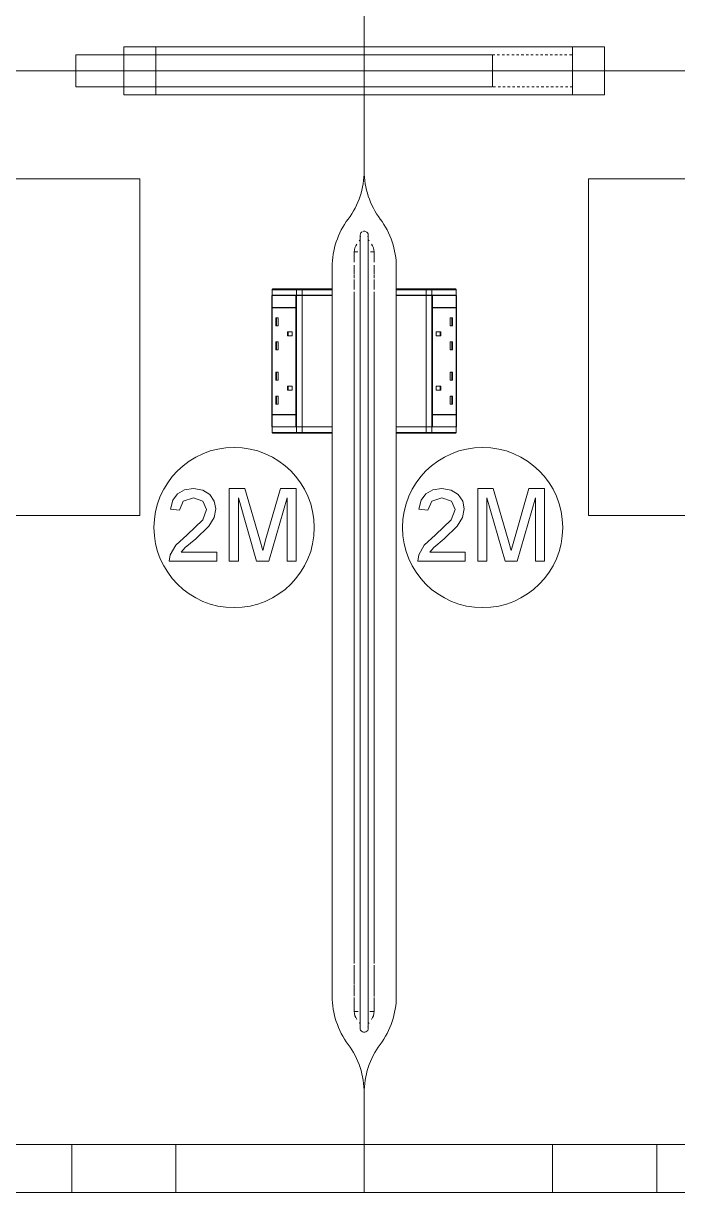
# Model space of a CAD drawing. Header units: millimetres. Extents: x 155927 to 326028, y -36033 to 97293.
# Drawn here: x 195476 to 196292, y 10690 to 12149 of the extents above; entities that cross this region are included whole.
import ezdxf

# ---------------------------------------------------------------- set-up
doc = ezdxf.new("R2010")
doc.units = ezdxf.units.MM
doc.header["$MEASUREMENT"] = 0
doc.linetypes.add('Dash', pattern=[6, 3, -3])
doc.layers.add('I-FURN', color=8, linetype='CONTINUOUS', lineweight=9)
doc.layers.add('I-FURN-HDLN', color=8, linetype='Dash', lineweight=9)

msp = doc.modelspace()

# ---------------------------------------------------------------- linework, layer by layer
at = {"layer": 'I-FURN'}
for p, q in [((195901.1, 12090.1), (195901.1, 12214)), ((195901.1, 12214), (195901.1, 12090.1)), ((195901.1, 12214), (195901.1, 12090.1)), ((195901.1, 12090.1), (195901.1, 12214)), ((195601.1, 12120.1), (196201.1, 12120.1)), ((195641.1, 12120.1), (195601.1, 12120.1)), ((195601.1, 12120.1), (195601.1, 12060.1)), ((195601.1, 12110.1), (195601.1, 12120.1)), ((196161.1, 12120.1), (195641.1, 12120.1)), ((195641.1, 12060.1), (195641.1, 12120.1)), ((195641.1, 12110.1), (195641.1, 12120.1)), ((196201.1, 12120.1), (196161.1, 12120.1)), ((196161.1, 12060.1), (196161.1, 12120.1)), ((196161.1, 12060.1), (196161.1, 12120.1)), ((196201.1, 12060.1), (196201.1, 12120.1)), ((196201.1, 12060.1), (196201.1, 12120.1)), ((195601.1, 12110.1), (195541.1, 12110.1)), ((195541.1, 12110.1), (195541.1, 12070.1)), ((196061.1, 12110.1), (195601.1, 12110.1)), ((196061.1, 12070.1), (196061.1, 12110.1)), ((195101.1, 12090.1), (195901.1, 12090.1)), ((195901.1, 12090.1), (195101.1, 12090.1)), ((195901.1, 12090.1), (195101.1, 12090.1)), ((195101.1, 12090.1), (195901.1, 12090.1)), ((195901.1, 12090.1), (196701.1, 12090.1)), ((196701.1, 12090.1), (195901.1, 12090.1)), ((195901.1, 11965.1), (195901.1, 12090.1)), ((195901.1, 12090.1), (195901.1, 11965.1)), ((196701.1, 12090.1), (195901.1, 12090.1)), ((195901.1, 12090.1), (195901.1, 11965.1)), ((195901.1, 11965.1), (195901.1, 12090.1)), ((195901.1, 12090.1), (196701.1, 12090.1)), ((195541.1, 12070.1), (195601.1, 12070.1)), ((195601.1, 12060.1), (195601.1, 12070.1)), ((195601.1, 12070.1), (196061.1, 12070.1)), ((195641.1, 12060.1), (195641.1, 12070.1)), ((195601.1, 12060.1), (195641.1, 12060.1)), ((196201.1, 12060.1), (195601.1, 12060.1)), ((195641.1, 12060.1), (196161.1, 12060.1)), ((196161.1, 12060.1), (196201.1, 12060.1)), ((195621.2, 11955.2), (195101.1, 11955.2)), ((195621.2, 11535.2), (195621.2, 11955.2)), ((196701.1, 11955.2), (196180.9, 11955.2)), ((196180.9, 11955.2), (196180.9, 11535.2)), ((195896.1, 11885.1), (195896.1, 11885)), ((195896.1, 11885), (195896.1, 11884.9)), ((195896.1, 11884.9), (195896.1, 11884.6)), ((195896.1, 11884.6), (195896.1, 11884.2)), ((195896.1, 11884.2), (195896.1, 11883.7)), ((195896.1, 11883.7), (195896.1, 11883)), ((195896.1, 11883), (195896.1, 11882.3)), ((195896.1, 11882.3), (195896.1, 11881.5)), ((195896.1, 11881.5), (195896.1, 11880.5)), ((195896.1, 11880.5), (195896.1, 11879.5)), ((195896.1, 11879.5), (195896.1, 11878.3)), ((195896.1, 11878.3), (195896.1, 11877.1)), ((195906.1, 11885), (195906.1, 11885.1)), ((195906.1, 11885.1), (195906.1, 11885.1)), ((195906.1, 11884.8), (195906.1, 11885)), ((195906.1, 11884.5), (195906.1, 11884.8)), ((195906.1, 11884), (195906.1, 11884.5)), ((195906.1, 11883.5), (195906.1, 11884)), ((195906.1, 11882.9), (195906.1, 11883.5)), ((195906.1, 11882.1), (195906.1, 11882.9)), ((195906.1, 11881.2), (195906.1, 11882.1)), ((195906.1, 11880.3), (195906.1, 11881.2)), ((195906.1, 11879.2), (195906.1, 11880.3)), ((195906.1, 11878), (195906.1, 11879.2)), ((195906.1, 11876.7), (195906.1, 11878)), ((195893.1, 11864.2), (195888.6, 11864.2)), ((195888.6, 11860.7), (195888.6, 11864.2)), ((195896.1, 11877.1), (195896.1, 11875.7)), ((195896.1, 11875.7), (195896.1, 11874.2)), ((195896.1, 11874.2), (195896.1, 11872.7)), ((195896.1, 11872.7), (195896.1, 11871)), ((195896.1, 11871), (195896.1, 11869.3)), ((195896.1, 11869.3), (195896.1, 11867.5)), ((195896.1, 11867.5), (195896.1, 11865.6)), ((195896.1, 11865.6), (195896.1, 11863.6)), ((195896.1, 11863.6), (195896.1, 11861.5)), ((195906.1, 11875.3), (195906.1, 11876.7)), ((195906.1, 11873.8), (195906.1, 11875.3)), ((195906.1, 11872.3), (195906.1, 11873.8)), ((195906.1, 11870.6), (195906.1, 11872.3)), ((195906.1, 11868.8), (195906.1, 11870.6)), ((195906.1, 11867), (195906.1, 11868.8)), ((195906.1, 11865), (195906.1, 11867)), ((195906.1, 11863), (195906.1, 11865)), ((195913.6, 11864.2), (195909, 11864.2)), ((195913.6, 11864.2), (195913.6, 11860.7)), ((195888.5, 11859.5), (195888.5, 11860.4)), ((195888.6, 11857.6), (195888.6, 11859.2)), ((195888.6, 11851.1), (195888.6, 11857.5)), ((195896.1, 11861.5), (195896.1, 11859.3)), ((195896.1, 11859.3), (195896.1, 11857.1)), ((195896.1, 11857.1), (195896.1, 11854.8)), ((195896.1, 11854.8), (195896.1, 11852.5)), ((195896.1, 11852.5), (195896.1, 11850.1)), ((195896.1, 11850.1), (195896.1, 11847.6)), ((195906.1, 11860.9), (195906.1, 11863)), ((195906.1, 11858.8), (195906.1, 11860.9)), ((195906.1, 11856.5), (195906.1, 11858.8)), ((195906.1, 11854.2), (195906.1, 11856.5)), ((195906.1, 11851.8), (195906.1, 11854.2)), ((195906.1, 11849.4), (195906.1, 11851.8)), ((195906.1, 11846.9), (195906.1, 11849.4)), ((195913.6, 11860.4), (195913.6, 11859.5)), ((195913.6, 11859.2), (195913.6, 11857.6)), ((195913.6, 11857.5), (195913.6, 11851.1)), ((195861.1, 11816.9), (195861.1, 11845.1)), ((195861.1, 11845.1), (195861.1, 11816.9)), ((195888.5, 11831.2), (195888.5, 11835.3)), ((195888.6, 11836.1), (195888.6, 11847.6)), ((195896.1, 11847.6), (195896.1, 11845.1)), ((195896.1, 11845.1), (195896.1, 11842.5)), ((195896.1, 11842.5), (195896.1, 11839.9)), ((195896.1, 11839.9), (195896.1, 11837.2)), ((195896.1, 11837.2), (195896.1, 11834.5)), ((195896.1, 11834.5), (195896.1, 11831.8)), ((195906.1, 11844.4), (195906.1, 11846.9)), ((195906.1, 11841.8), (195906.1, 11844.4)), ((195906.1, 11839.1), (195906.1, 11841.8)), ((195906.1, 11836.5), (195906.1, 11839.1)), ((195906.1, 11833.8), (195906.1, 11836.5)), ((195913.6, 11847.6), (195913.6, 11836.1)), ((195913.6, 11835.3), (195913.6, 11831.2)), ((195941.1, 11845.1), (195941.1, 11816.9)), ((195941.1, 11816.9), (195941.1, 11845.1)), ((195888.6, 11817.1), (195888.6, 11829.8)), ((195896.1, 11831.8), (195896.1, 11829)), ((195896.1, 11829), (195896.1, 11826.2)), ((195896.1, 11826.2), (195896.1, 11823.4)), ((195896.1, 11823.4), (195896.1, 11820.6)), ((195896.1, 11820.6), (195896.1, 11817.8)), ((195906.1, 11831), (195906.1, 11833.8)), ((195906.1, 11828.3), (195906.1, 11831)), ((195906.1, 11825.5), (195906.1, 11828.3)), ((195906.1, 11822.7), (195906.1, 11825.5)), ((195906.1, 11819.8), (195906.1, 11822.7)), ((195906.1, 11817), (195906.1, 11819.8)), ((195913.6, 11829.8), (195913.6, 11817.1)), ((195786, 11809.8), (195786, 11794.8)), ((195815.8, 11809.8), (195786, 11809.8)), ((195786.2, 11809.9), (195786.2, 11816.9)), ((195786.4, 11816.9), (195786.2, 11816.9)), ((195786.2, 11809.9), (195786.2, 11816.9)), ((195786.2, 11809.9), (195786.2, 11816.9)), ((195786.4, 11809.9), (195786.2, 11809.9)), ((195786.2, 11645.9), (195786.2, 11809.8)), ((195816.7, 11816.9), (195786.4, 11816.9)), ((195786.4, 11816.9), (195786.4, 11809.9)), ((195816.7, 11809.9), (195786.4, 11809.9)), ((195786.6, 11817.7), (195786.6, 11817.7)), ((195787.2, 11817.9), (195817.5, 11817.9)), ((195787.2, 11817.9), (195817.5, 11817.9)), ((195815.8, 11794.8), (195815.8, 11809.8)), ((195815.8, 11809.8), (195818.3, 11809.8)), ((195816, 11809.8), (195816, 11794.8)), ((195816.7, 11809.8), (195816, 11809.8)), ((195823.6, 11816.9), (195816.7, 11816.9)), ((195816.7, 11816.9), (195816.7, 11809.9)), ((195823.6, 11809.9), (195816.7, 11809.9)), ((195816.7, 11809.8), (195823.6, 11809.8)), ((195816.7, 11645.9), (195816.7, 11809.8)), ((195856.1, 11817.9), (195817.5, 11817.9)), ((195817.5, 11817.9), (195823, 11817.9)), ((195823, 11817.9), (195860.1, 11817.9)), ((195861.1, 11816.9), (195823.6, 11816.9)), ((195823.6, 11816.9), (195823.6, 11809.9)), ((195861.1, 11809.9), (195823.6, 11809.9)), ((195823.6, 11809.8), (195861.1, 11809.8)), ((195823.6, 11645.9), (195823.6, 11809.8)), ((195856.1, 11816.9), (195856.1, 11817.9)), ((195860.1, 11817.9), (195856.1, 11817.9)), ((195860.1, 11817.9), (195860.1, 11817.9)), ((195861.1, 11816.9), (195861.1, 11809.9)), ((195861.1, 11816.9), (195861.1, 11809.9)), ((195861.1, 11809.8), (195861.1, 11645.9)), ((195861.1, 11645.9), (195861.1, 11809.8)), ((195888.5, 10976), (195888.5, 11814.2)), ((195896.1, 11817.8), (195896.1, 11814.9)), ((195896.1, 11814.9), (195896.1, 11814.2)), ((195896.1, 11814.2), (195896.1, 10976)), ((195906.1, 11814.2), (195906.1, 11817)), ((195906.1, 10976), (195906.1, 11814.2)), ((195913.6, 11814.2), (195913.6, 10976)), ((195941.1, 11816.9), (195941.1, 11809.9)), ((195941.1, 11816.9), (195978.5, 11816.9)), ((195941.1, 11816.9), (195941.1, 11809.9)), ((195941.1, 11809.9), (195978.5, 11809.9)), ((195941.1, 11809.8), (195941.1, 11645.9)), ((195941.1, 11645.9), (195941.1, 11809.8)), ((195978.5, 11809.8), (195941.1, 11809.8)), ((195942.1, 11817.9), (195942.1, 11817.9)), ((195979.1, 11817.9), (195942.1, 11817.9)), ((195942.1, 11817.9), (195946.1, 11817.9)), ((195946.1, 11816.9), (195946.1, 11817.9)), ((195946.1, 11817.9), (195984.6, 11817.9)), ((195978.5, 11816.9), (195985.4, 11816.9)), ((195978.5, 11816.9), (195978.5, 11809.9)), ((195978.5, 11809.9), (195985.4, 11809.9)), ((195978.5, 11645.9), (195978.5, 11809.8)), ((195985.4, 11809.8), (195978.5, 11809.8)), ((195984.6, 11817.9), (195979.1, 11817.9)), ((195986.3, 11809.8), (195983.8, 11809.8)), ((196014.9, 11817.9), (195984.6, 11817.9)), ((196014.9, 11817.9), (195984.6, 11817.9)), ((195985.4, 11816.9), (196015.7, 11816.9)), ((195985.4, 11816.9), (195985.4, 11809.9)), ((195985.4, 11809.9), (196015.7, 11809.9)), ((195985.4, 11645.9), (195985.4, 11809.8)), ((195985.4, 11809.8), (195986.1, 11809.8)), ((195986.1, 11809.8), (195986.1, 11794.8)), ((195986.3, 11794.8), (195986.3, 11809.8)), ((195986.3, 11809.8), (196016.1, 11809.8)), ((196015.5, 11817.7), (196015.6, 11817.7)), ((196015.7, 11816.9), (196015.9, 11816.9)), ((196015.7, 11816.9), (196015.7, 11809.9)), ((196015.7, 11809.9), (196015.9, 11809.9)), ((196015.9, 11809.9), (196015.9, 11816.9)), ((196015.9, 11809.9), (196015.9, 11816.9)), ((196015.9, 11809.9), (196015.9, 11816.9)), ((196015.9, 11645.9), (196015.9, 11809.8)), ((196016.1, 11809.8), (196016.1, 11794.8)), ((195786, 11794.8), (195815.8, 11794.8)), ((195786, 11794.3), (195786, 11661.3)), ((195786, 11794.3), (195815.8, 11794.3)), ((195786.4, 11794.8), (195786.4, 11794.3)), ((195815.8, 11661.3), (195815.8, 11794.3)), ((195816, 11794.3), (195816, 11661.3)), ((195986.1, 11794.3), (195986.1, 11661.3)), ((196016.1, 11794.8), (195986.3, 11794.8)), ((195986.3, 11661.3), (195986.3, 11794.3)), ((196016.1, 11794.3), (195986.3, 11794.3)), ((196015.7, 11794.8), (196015.7, 11794.3)), ((196016.1, 11794.3), (196016.1, 11661.3)), ((195791, 11781.7), (195793.9, 11781.7)), ((195791, 11771.7), (195791, 11781.7)), ((195791.8, 11771.7), (195791.8, 11781.7)), ((195793.9, 11771.7), (195793.9, 11781.7)), ((196011.1, 11781.7), (196008.2, 11781.7)), ((196008.2, 11771.7), (196008.2, 11781.7)), ((196010.3, 11771.7), (196010.3, 11781.7)), ((196011.1, 11771.7), (196011.1, 11781.7)), ((195791, 11771.7), (195793.9, 11771.7)), ((195805.4, 11764.2), (195811.1, 11764.2)), ((195805.4, 11759.2), (195805.4, 11764.2)), ((195806.1, 11759.2), (195806.1, 11764.2)), ((195811.1, 11759.2), (195811.1, 11764.2)), ((195996.7, 11764.2), (195991, 11764.2)), ((195991, 11759.2), (195991, 11764.2)), ((195996, 11759.2), (195996, 11764.2)), ((195996.7, 11759.2), (195996.7, 11764.2)), ((196011.1, 11771.7), (196008.2, 11771.7)), ((195791, 11751.7), (195793.9, 11751.7)), ((195791, 11741.7), (195791, 11751.7)), ((195791.8, 11741.7), (195791.8, 11751.7)), ((195793.9, 11741.7), (195793.9, 11751.7)), ((195805.4, 11759.2), (195811.1, 11759.2)), ((195996.7, 11759.2), (195991, 11759.2)), ((196011.1, 11751.7), (196008.2, 11751.7)), ((196008.2, 11741.7), (196008.2, 11751.7)), ((196010.3, 11741.7), (196010.3, 11751.7)), ((196011.1, 11741.7), (196011.1, 11751.7)), ((195791, 11741.7), (195793.9, 11741.7)), ((196011.1, 11741.7), (196008.2, 11741.7)), ((195791, 11713.9), (195793.9, 11713.9)), ((195791, 11703.9), (195791, 11713.9)), ((195791, 11703.9), (195793.9, 11703.9)), ((195791.8, 11703.9), (195791.8, 11713.9)), ((195793.9, 11703.9), (195793.9, 11713.9)), ((196011.1, 11713.9), (196008.2, 11713.9)), ((196008.2, 11703.9), (196008.2, 11713.9)), ((196011.1, 11703.9), (196008.2, 11703.9)), ((196010.3, 11703.9), (196010.3, 11713.9)), ((196011.1, 11703.9), (196011.1, 11713.9)), ((195805.4, 11696.4), (195811.1, 11696.4)), ((195805.4, 11691.4), (195805.4, 11696.4)), ((195811.1, 11691.4), (195805.4, 11691.4)), ((195806.1, 11691.4), (195806.1, 11696.4)), ((195811.1, 11696.4), (195811.1, 11691.4)), ((195991, 11696.4), (195991, 11691.4)), ((195996.7, 11696.4), (195991, 11696.4)), ((195991, 11691.4), (195996.7, 11691.4)), ((195996, 11691.4), (195996, 11696.4)), ((195996.7, 11691.4), (195996.7, 11696.4)), ((195791, 11683.9), (195793.9, 11683.9)), ((195791, 11673.9), (195791, 11683.9)), ((195791, 11673.9), (195793.9, 11673.9)), ((195791.8, 11673.9), (195791.8, 11683.9)), ((195793.9, 11673.9), (195793.9, 11683.9)), ((196011.1, 11683.9), (196008.2, 11683.9)), ((196008.2, 11673.9), (196008.2, 11683.9)), ((196011.1, 11673.9), (196008.2, 11673.9)), ((196010.3, 11673.9), (196010.3, 11683.9)), ((196011.1, 11673.9), (196011.1, 11683.9)), ((195786, 11661.3), (195815.8, 11661.3)), ((195815.8, 11660.8), (195786, 11660.8)), ((195786, 11660.8), (195786, 11645.8)), ((195786.4, 11661.3), (195786.4, 11660.8)), ((195815.8, 11645.8), (195815.8, 11660.8)), ((195816, 11660.8), (195816, 11645.9)), ((195986.1, 11660.8), (195986.1, 11645.9)), ((196016.1, 11661.3), (195986.3, 11661.3)), ((195986.3, 11645.8), (195986.3, 11660.8)), ((195986.3, 11660.8), (196016.1, 11660.8)), ((196015.7, 11661.3), (196015.7, 11660.8)), ((196016.1, 11660.8), (196016.1, 11645.8)), ((195786, 11645.8), (195815.8, 11645.8)), ((195786.2, 11638.8), (195786.2, 11645.8)), ((195786.2, 11638.8), (195786.2, 11645.8)), ((195786.2, 11645.8), (195786.2, 11638.8)), ((195786.2, 11645.8), (195786.4, 11645.8)), ((195786.4, 11638.8), (195786.4, 11645.8)), ((195786.4, 11645.8), (195816.7, 11645.8)), ((195816, 11645.9), (195816.7, 11645.9)), ((195823.6, 11645.9), (195816.7, 11645.9)), ((195816.7, 11638.8), (195816.7, 11645.8)), ((195816.7, 11645.8), (195823.6, 11645.8)), ((195861.1, 11645.9), (195823.6, 11645.9)), ((195823.6, 11638.8), (195823.6, 11645.8)), ((195823.6, 11645.8), (195861.1, 11645.8)), ((195861.1, 11645.8), (195861.1, 11638.8)), ((195861.1, 11638.8), (195861.1, 11645.8)), ((195941.1, 11645.9), (195978.5, 11645.9)), ((195941.1, 11645.8), (195941.1, 11638.8)), ((195941.1, 11638.8), (195941.1, 11645.8)), ((195978.5, 11645.8), (195941.1, 11645.8)), ((195978.5, 11645.9), (195985.4, 11645.9)), ((195978.5, 11638.8), (195978.5, 11645.8)), ((195985.4, 11645.8), (195978.5, 11645.8)), ((195986.1, 11645.9), (195985.4, 11645.9)), ((195985.4, 11638.8), (195985.4, 11645.8)), ((196015.7, 11645.8), (195985.4, 11645.8)), ((196016.1, 11645.8), (195986.3, 11645.8)), ((196015.7, 11638.8), (196015.7, 11645.8)), ((196015.9, 11645.8), (196015.7, 11645.8)), ((196015.9, 11638.8), (196015.9, 11645.8)), ((196015.9, 11638.8), (196015.9, 11645.8)), ((196015.9, 11645.8), (196015.9, 11638.8)), ((195786.2, 11638.8), (195786.4, 11638.8)), ((195786.4, 11638.8), (195816.7, 11638.8)), ((195786.6, 11638), (195786.6, 11638)), ((195817.5, 11637.8), (195787.2, 11637.8)), ((195817.5, 11637.8), (195787.2, 11637.8)), ((195816.7, 11638.8), (195823.6, 11638.8)), ((195817.5, 11637.8), (195856.1, 11637.8)), ((195823, 11637.8), (195817.5, 11637.8)), ((195860.1, 11637.8), (195823, 11637.8)), ((195823.6, 11638.8), (195861.1, 11638.8)), ((195856.1, 11637.8), (195856.1, 11638.8)), ((195856.1, 11637.8), (195860.1, 11637.8)), ((195861.1, 10935.1), (195861.1, 11638.8)), ((195861.1, 11638.8), (195861.1, 10935.1)), ((195941.1, 11638.8), (195941.1, 10935.1)), ((195941.1, 10935.1), (195941.1, 11638.8)), ((195978.5, 11638.8), (195941.1, 11638.8)), ((195946.1, 11637.8), (195942.1, 11637.8)), ((195942.1, 11637.8), (195979.1, 11637.8)), ((195946.1, 11637.8), (195946.1, 11638.8)), ((195984.6, 11637.8), (195946.1, 11637.8)), ((195985.4, 11638.8), (195978.5, 11638.8)), ((195979.1, 11637.8), (195984.6, 11637.8)), ((195984.6, 11637.8), (196014.9, 11637.8)), ((195984.6, 11637.8), (196014.9, 11637.8)), ((196015.7, 11638.8), (195985.4, 11638.8)), ((196015.6, 11638), (196015.5, 11638)), ((196015.9, 11638.8), (196015.7, 11638.8)), ((195668, 11562.1), (195662.1, 11554.1)), ((195676.8, 11567), (195668, 11562.1)), ((195675.4, 11553.2), (195687.9, 11557.3)), ((195688.1, 11568.6), (195676.8, 11567)), ((195687.9, 11557.3), (195699.9, 11553.1)), ((195699.6, 11566.8), (195688.1, 11568.6)), ((195708.4, 11561.4), (195699.6, 11566.8)), ((195714, 11553.2), (195708.4, 11561.4)), ((195752.2, 11568.6), (195732.8, 11568.6)), ((195732.8, 11568.6), (195732.8, 11478.2)), ((195744.1, 11478.2), (195744.1, 11557.3)), ((195744.1, 11557.3), (195766.8, 11478.2)), ((195770.7, 11504.9), (195752.2, 11568.6)), ((195796.7, 11568.6), (195778.5, 11506)), ((195782.1, 11478.2), (195804.8, 11557.3)), ((195816.1, 11568.6), (195796.7, 11568.6)), ((195804.8, 11557.3), (195804.8, 11478.2)), ((195816.1, 11478.2), (195816.1, 11568.6)), ((195978, 11562.1), (195972.1, 11554.1)), ((195986.8, 11567), (195978, 11562.1)), ((195985.4, 11553.2), (195997.9, 11557.3)), ((195998.1, 11568.6), (195986.8, 11567)), ((195997.9, 11557.3), (196009.9, 11553.1)), ((196009.6, 11566.8), (195998.1, 11568.6)), ((196018.4, 11561.4), (196009.6, 11566.8)), ((196024, 11553.2), (196018.4, 11561.4)), ((196062.2, 11568.6), (196042.8, 11568.6)), ((196042.8, 11568.6), (196042.8, 11478.2)), ((196054.1, 11478.2), (196054.1, 11557.3)), ((196054.1, 11557.3), (196076.8, 11478.2)), ((196080.7, 11504.9), (196062.2, 11568.6)), ((196106.7, 11568.6), (196088.5, 11506)), ((196092.1, 11478.2), (196114.8, 11557.3)), ((196126.1, 11568.6), (196106.7, 11568.6)), ((196114.8, 11557.3), (196114.8, 11478.2)), ((196126.1, 11478.2), (196126.1, 11568.6)), ((195662.1, 11554.1), (195659.3, 11543.2)), ((195659.3, 11543.2), (195670.6, 11541.8)), ((195670.6, 11541.8), (195675.4, 11553.2)), ((195704.5, 11542.7), (195699.6, 11529.9)), ((195699.9, 11553.1), (195704.5, 11542.7)), ((195713.8, 11532.7), (195715.8, 11543.4)), ((195715.8, 11543.4), (195714, 11553.2)), ((195972.1, 11554.1), (195969.3, 11543.2)), ((195969.3, 11543.2), (195980.6, 11541.8)), ((195980.6, 11541.8), (195985.4, 11553.2)), ((196014.5, 11542.7), (196009.6, 11529.9)), ((196009.9, 11553.1), (196014.5, 11542.7)), ((196023.8, 11532.7), (196025.8, 11543.4)), ((196025.8, 11543.4), (196024, 11553.2)), ((195101.1, 11535.2), (195621.2, 11535.2)), ((195699.6, 11529.9), (195680.1, 11511.1)), ((195707.1, 11521.6), (195713.8, 11532.7)), ((196009.6, 11529.9), (195990.1, 11511.1)), ((196017.1, 11521.6), (196023.8, 11532.7)), ((196180.9, 11535.2), (196701.1, 11535.2)), ((195690.9, 11506.1), (195707.1, 11521.6)), ((196000.9, 11506.1), (196017.1, 11521.6)), ((195680.1, 11511.1), (195666, 11498)), ((195677.9, 11495.2), (195690.9, 11506.1)), ((195774.4, 11491.6), (195770.7, 11504.9)), ((195778.5, 11506), (195774.4, 11491.6)), ((195990.1, 11511.1), (195976, 11498)), ((195987.9, 11495.2), (196000.9, 11506.1)), ((196084.4, 11491.6), (196080.7, 11504.9)), ((196088.5, 11506), (196084.4, 11491.6)), ((195659.1, 11486), (195657.9, 11478.2)), ((195666, 11498), (195659.1, 11486)), ((195672.8, 11489.5), (195677.9, 11495.2)), ((195717.2, 11489.5), (195672.8, 11489.5)), ((195717.2, 11478.2), (195717.2, 11489.5)), ((195969.1, 11486), (195967.9, 11478.2)), ((195976, 11498), (195969.1, 11486)), ((195982.8, 11489.5), (195987.9, 11495.2)), ((196027.2, 11489.5), (195982.8, 11489.5)), ((196027.2, 11478.2), (196027.2, 11489.5)), ((195657.9, 11478.2), (195717.2, 11478.2)), ((195732.8, 11478.2), (195744.1, 11478.2)), ((195766.8, 11478.2), (195782.1, 11478.2)), ((195804.8, 11478.2), (195816.1, 11478.2)), ((195967.9, 11478.2), (196027.2, 11478.2)), ((196042.8, 11478.2), (196054.1, 11478.2)), ((196076.8, 11478.2), (196092.1, 11478.2)), ((196114.8, 11478.2), (196126.1, 11478.2)), ((195888.6, 10956.2), (195888.6, 10974)), ((195896.1, 10976), (195896.1, 10972.8)), ((195906.1, 10975.1), (195906.1, 10976)), ((195906.1, 10971.9), (195906.1, 10975.1)), ((195913.6, 10974), (195913.6, 10956.2)), ((195896.1, 10972.8), (195896.1, 10969.5)), ((195896.1, 10969.5), (195896.1, 10966.3)), ((195896.1, 10966.3), (195896.1, 10963.1)), ((195896.1, 10963.1), (195896.1, 10959.9)), ((195896.1, 10959.9), (195896.1, 10956.8)), ((195906.1, 10968.7), (195906.1, 10971.9)), ((195906.1, 10965.4), (195906.1, 10968.7)), ((195906.1, 10962.2), (195906.1, 10965.4)), ((195906.1, 10959.1), (195906.1, 10962.2)), ((195906.1, 10955.9), (195906.1, 10959.1)), ((195888.5, 10950.6), (195888.5, 10955.5)), ((195888.6, 10935.4), (195888.6, 10949.7)), ((195896.1, 10956.8), (195896.1, 10953.6)), ((195896.1, 10953.6), (195896.1, 10950.5)), ((195896.1, 10950.5), (195896.1, 10947.5)), ((195896.1, 10947.5), (195896.1, 10944.5)), ((195896.1, 10944.5), (195896.1, 10941.5)), ((195906.1, 10952.8), (195906.1, 10955.9)), ((195906.1, 10949.7), (195906.1, 10952.8)), ((195906.1, 10946.7), (195906.1, 10949.7)), ((195906.1, 10943.7), (195906.1, 10946.7)), ((195913.6, 10955.5), (195913.6, 10950.6)), ((195913.6, 10950.7), (195913.6, 10934.9)), ((195888.6, 10916), (195888.6, 10933.6)), ((195896.1, 10941.5), (195896.1, 10938.6)), ((195896.1, 10938.6), (195896.1, 10935.8)), ((195896.1, 10935.8), (195896.1, 10933)), ((195896.1, 10933), (195896.1, 10930.3)), ((195896.1, 10930.3), (195896.1, 10927.7)), ((195906.1, 10940.7), (195906.1, 10943.7)), ((195906.1, 10937.9), (195906.1, 10940.7)), ((195906.1, 10935), (195906.1, 10937.9)), ((195906.1, 10932.3), (195906.1, 10935)), ((195906.1, 10929.6), (195906.1, 10932.3)), ((195906.1, 10927), (195906.1, 10929.6)), ((195913.6, 10933.6), (195913.6, 10916)), ((195888.5, 10920.6), (195888.5, 10921.6)), ((195888.6, 10916), (195893.7, 10916)), ((195896.1, 10927.7), (195896.1, 10925.1)), ((195896.1, 10925.1), (195896.1, 10922.6)), ((195896.1, 10922.6), (195896.1, 10920.2)), ((195896.1, 10920.2), (195896.1, 10917.9)), ((195896.1, 10917.9), (195896.1, 10915.7)), ((195896.1, 10915.7), (195896.1, 10913.6)), ((195906.1, 10924.4), (195906.1, 10927)), ((195906.1, 10922), (195906.1, 10924.4)), ((195906.1, 10919.6), (195906.1, 10922)), ((195906.1, 10917.3), (195906.1, 10919.6)), ((195906.1, 10915.2), (195906.1, 10917.3)), ((195906.1, 10913.1), (195906.1, 10915.2)), ((195908.3, 10916), (195913.6, 10916)), ((195913.6, 10921.6), (195913.6, 10920.6)), ((195896.1, 10913.6), (195896.1, 10911.6)), ((195896.1, 10911.6), (195896.1, 10909.7)), ((195896.1, 10909.7), (195896.1, 10907.9)), ((195896.1, 10907.9), (195896.1, 10906.2)), ((195896.1, 10906.2), (195896.1, 10904.6)), ((195896.1, 10904.6), (195896.1, 10903.2)), ((195896.1, 10903.2), (195896.1, 10901.8)), ((195896.1, 10901.8), (195896.1, 10900.6)), ((195896.1, 10900.6), (195896.1, 10899.5)), ((195906.1, 10911.1), (195906.1, 10913.1)), ((195906.1, 10909.2), (195906.1, 10911.1)), ((195906.1, 10907.4), (195906.1, 10909.2)), ((195906.1, 10905.8), (195906.1, 10907.4)), ((195906.1, 10904.2), (195906.1, 10905.8)), ((195906.1, 10902.8), (195906.1, 10904.2)), ((195906.1, 10901.5), (195906.1, 10902.8)), ((195906.1, 10900.3), (195906.1, 10901.5)), ((195906.1, 10899.2), (195906.1, 10900.3)), ((195896.1, 10899.5), (195896.1, 10898.5)), ((195896.1, 10898.5), (195896.1, 10897.6)), ((195896.1, 10897.6), (195896.1, 10896.9)), ((195896.1, 10896.9), (195896.1, 10896.3)), ((195896.1, 10896.3), (195896.1, 10895.8)), ((195896.1, 10895.8), (195896.1, 10895.4)), ((195896.1, 10895.4), (195896.1, 10895.2)), ((195896.1, 10895.2), (195896.1, 10895.1)), ((195896.1, 10895.1), (195896.1, 10895.1)), ((195906.1, 10898.2), (195906.1, 10899.2)), ((195906.1, 10897.4), (195906.1, 10898.2)), ((195906.1, 10896.7), (195906.1, 10897.4)), ((195906.1, 10896.1), (195906.1, 10896.7)), ((195906.1, 10895.7), (195906.1, 10896.1)), ((195906.1, 10895.3), (195906.1, 10895.7)), ((195906.1, 10895.1), (195906.1, 10895.3)), ((195906.1, 10895.1), (195906.1, 10895.1)), ((195901.1, 10690.1), (195901.1, 10814)), ((195901.1, 10814), (195901.1, 10690.1)), ((195901.1, 10814), (195901.1, 10690.1)), ((195901.1, 10690.1), (195901.1, 10814)), ((195101.1, 10750.1), (195536.1, 10750.1)), ((196661.1, 10750.1), (195141.1, 10750.1)), ((195536.1, 10750.1), (195666.1, 10750.1)), ((195536.1, 10690.1), (195536.1, 10750.1)), ((195536.1, 10690.1), (195536.1, 10750.1)), ((195666.1, 10750.1), (196136.1, 10750.1)), ((195666.1, 10690.1), (195666.1, 10750.1)), ((195666.1, 10690.1), (195666.1, 10750.1)), ((196136.1, 10750.1), (196266.4, 10750.1)), ((196136.1, 10690.1), (196136.1, 10750.1)), ((196136.1, 10690.1), (196136.1, 10750.1)), ((196266.4, 10750.1), (196701.1, 10750.1)), ((196266.4, 10690.1), (196266.4, 10750.1)), ((196266.4, 10690.1), (196266.4, 10750.1)), ((195101.1, 10690.1), (195901.1, 10690.1)), ((195901.1, 10690.1), (195101.1, 10690.1)), ((195536.1, 10690.1), (195101.1, 10690.1)), ((195141.1, 10690.1), (196661.1, 10690.1)), ((195666.1, 10690.1), (195536.1, 10690.1)), ((196136.1, 10690.1), (195666.1, 10690.1)), ((195901.1, 10690.1), (196701.1, 10690.1)), ((196701.1, 10690.1), (195901.1, 10690.1)), ((196266.4, 10690.1), (196136.1, 10690.1)), ((196701.1, 10690.1), (196266.4, 10690.1))]:
    msp.add_line(p, q, dxfattribs=at)
at = {"layer": 'I-FURN', "flags": 128}
for points in [[(195786.4, 11817.4), (195786.3, 11817.4), (195786.3, 11817.3), (195786.3, 11817.3), (195786.3, 11817.3), (195786.3, 11817.2), (195786.3, 11817.2), (195786.3, 11817.2), (195786.2, 11817.1), (195786.2, 11817.1), (195786.2, 11817), (195786.2, 11817), (195786.2, 11817), (195786.2, 11816.9), (195786.2, 11816.9)], [(195817.5, 11817.9), (195817.6, 11817.9), (195817.7, 11817.9), (195817.8, 11817.9), (195817.9, 11817.9), (195818, 11817.9), (195818.1, 11817.9), (195818.3, 11817.9), (195818.4, 11817.9), (195818.5, 11817.9), (195818.7, 11817.9), (195818.8, 11817.9), (195818.9, 11817.9), (195819.1, 11817.9), (195819.2, 11817.9), (195819.4, 11817.9), (195819.5, 11817.9), (195819.7, 11817.9), (195819.8, 11817.9), (195820, 11817.9), (195820.1, 11817.9), (195820.3, 11817.9), (195820.5, 11817.9), (195820.6, 11817.9), (195820.8, 11817.9), (195820.9, 11817.9), (195821.1, 11817.9), (195821.3, 11817.9), (195821.4, 11817.9), (195821.6, 11817.9), (195821.7, 11817.9), (195821.9, 11817.9), (195822, 11817.9), (195822.2, 11817.9), (195822.3, 11817.9), (195822.5, 11817.9), (195822.6, 11817.9), (195822.8, 11817.9), (195822.9, 11817.9), (195823, 11817.9)], [(195823, 11817.9), (195825.8, 11817.9), (195828.5, 11817.9), (195831.1, 11817.9), (195833.7, 11817.9), (195836.1, 11817.9), (195838.4, 11817.9), (195840.6, 11817.9), (195842.8, 11817.9), (195844.8, 11817.9), (195846.7, 11817.9), (195848.5, 11817.9), (195850.1, 11817.9), (195851.7, 11817.9), (195853.1, 11817.9), (195854.4, 11817.9), (195855.6, 11817.9), (195856.6, 11817.9), (195857.6, 11817.9), (195858.3, 11817.9), (195859, 11817.9), (195859.5, 11817.9), (195859.9, 11817.9), (195860.1, 11817.9)], [(195860.1, 11817.9), (195860.1, 11817.9), (195860.1, 11817.9), (195860, 11817.9), (195860, 11817.9), (195860, 11817.9), (195860, 11817.9), (195859.9, 11817.9), (195859.9, 11817.9), (195859.8, 11817.9), (195859.8, 11817.9), (195859.7, 11817.9), (195859.6, 11817.9), (195859.5, 11817.9), (195859.5, 11817.9), (195859.4, 11817.9), (195859.3, 11817.9), (195859.2, 11817.9), (195859.1, 11817.9), (195859, 11817.9), (195858.9, 11817.9), (195858.7, 11817.9), (195858.6, 11817.9), (195858.5, 11817.9), (195858.4, 11817.9), (195858.2, 11817.9), (195858.1, 11817.9), (195858, 11817.9), (195857.8, 11817.9), (195857.7, 11817.9), (195857.5, 11817.9), (195857.4, 11817.9), (195857.2, 11817.9), (195857.1, 11817.9), (195856.9, 11817.9), (195856.7, 11817.9), (195856.6, 11817.9), (195856.4, 11817.9), (195856.3, 11817.9), (195856.1, 11817.9), (195856.1, 11817.9)], [(195861.1, 11816.9), (195861.1, 11816.9), (195861.1, 11817), (195861.1, 11817), (195861.1, 11817.1), (195861, 11817.1), (195861, 11817.1), (195861, 11817.2), (195861, 11817.2), (195861, 11817.3), (195861, 11817.3), (195861, 11817.3), (195861, 11817.4), (195860.9, 11817.4), (195860.9, 11817.4), (195860.9, 11817.5), (195860.9, 11817.5), (195860.8, 11817.5), (195860.8, 11817.6), (195860.8, 11817.6), (195860.8, 11817.6), (195860.7, 11817.6), (195860.7, 11817.7), (195860.7, 11817.7), (195860.6, 11817.7), (195860.6, 11817.7), (195860.6, 11817.8), (195860.5, 11817.8), (195860.5, 11817.8), (195860.5, 11817.8), (195860.4, 11817.8), (195860.4, 11817.8), (195860.4, 11817.9), (195860.3, 11817.9), (195860.3, 11817.9), (195860.2, 11817.9), (195860.2, 11817.9), (195860.2, 11817.9), (195860.1, 11817.9), (195860.1, 11817.9), (195860.1, 11817.9)], [(195941.1, 11816.9), (195941.1, 11816.9), (195941.1, 11817), (195941.1, 11817), (195941.1, 11817.1), (195941.1, 11817.1), (195941.1, 11817.1), (195941.1, 11817.2), (195941.1, 11817.2), (195941.1, 11817.3), (195941.1, 11817.3), (195941.1, 11817.3), (195941.2, 11817.4), (195941.2, 11817.4), (195941.2, 11817.4), (195941.2, 11817.5), (195941.2, 11817.5), (195941.3, 11817.5), (195941.3, 11817.6), (195941.3, 11817.6), (195941.4, 11817.6), (195941.4, 11817.6), (195941.4, 11817.7), (195941.4, 11817.7), (195941.5, 11817.7), (195941.5, 11817.7), (195941.5, 11817.8), (195941.6, 11817.8), (195941.6, 11817.8), (195941.7, 11817.8), (195941.7, 11817.8), (195941.7, 11817.8), (195941.8, 11817.9), (195941.8, 11817.9), (195941.8, 11817.9), (195941.9, 11817.9), (195941.9, 11817.9), (195942, 11817.9), (195942, 11817.9), (195942, 11817.9), (195942.1, 11817.9)], [(195979.1, 11817.9), (195976.3, 11817.9), (195973.6, 11817.9), (195971, 11817.9), (195968.5, 11817.9), (195966, 11817.9), (195963.7, 11817.9), (195961.5, 11817.9), (195959.4, 11817.9), (195957.3, 11817.9), (195955.4, 11817.9), (195953.6, 11817.9), (195952, 11817.9), (195950.4, 11817.9), (195949, 11817.9), (195947.7, 11817.9), (195946.5, 11817.9), (195945.5, 11817.9), (195944.6, 11817.9), (195943.8, 11817.9), (195943.1, 11817.9), (195942.6, 11817.9), (195942.2, 11817.9), (195942.1, 11817.9)], [(195942.1, 11817.9), (195942.1, 11817.9), (195942.1, 11817.9), (195942.1, 11817.9), (195942.1, 11817.9), (195942.1, 11817.9), (195942.2, 11817.9), (195942.2, 11817.9), (195942.3, 11817.9), (195942.3, 11817.9), (195942.4, 11817.9), (195942.4, 11817.9), (195942.5, 11817.9), (195942.6, 11817.9), (195942.7, 11817.9), (195942.7, 11817.9), (195942.8, 11817.9), (195942.9, 11817.9), (195943, 11817.9), (195943.2, 11817.9), (195943.3, 11817.9), (195943.4, 11817.9), (195943.5, 11817.9), (195943.6, 11817.9), (195943.8, 11817.9), (195943.9, 11817.9), (195944, 11817.9), (195944.2, 11817.9), (195944.3, 11817.9), (195944.5, 11817.9), (195944.6, 11817.9), (195944.8, 11817.9), (195944.9, 11817.9), (195945.1, 11817.9), (195945.2, 11817.9), (195945.4, 11817.9), (195945.5, 11817.9), (195945.7, 11817.9), (195945.8, 11817.9), (195946, 11817.9), (195946.1, 11817.9)], [(195984.6, 11817.9), (195984.5, 11817.9), (195984.4, 11817.9), (195984.3, 11817.9), (195984.2, 11817.9), (195984.1, 11817.9), (195984, 11817.9), (195983.9, 11817.9), (195983.7, 11817.9), (195983.6, 11817.9), (195983.5, 11817.9), (195983.3, 11817.9), (195983.2, 11817.9), (195983, 11817.9), (195982.9, 11817.9), (195982.8, 11817.9), (195982.6, 11817.9), (195982.4, 11817.9), (195982.3, 11817.9), (195982.1, 11817.9), (195982, 11817.9), (195981.8, 11817.9), (195981.7, 11817.9), (195981.5, 11817.9), (195981.3, 11817.9), (195981.2, 11817.9), (195981, 11817.9), (195980.9, 11817.9), (195980.7, 11817.9), (195980.5, 11817.9), (195980.4, 11817.9), (195980.2, 11817.9), (195980.1, 11817.9), (195979.9, 11817.9), (195979.8, 11817.9), (195979.6, 11817.9), (195979.5, 11817.9), (195979.4, 11817.9), (195979.2, 11817.9), (195979.1, 11817.9)], [(196015.8, 11817.4), (196015.8, 11817.4), (196015.8, 11817.3), (196015.8, 11817.3), (196015.8, 11817.3), (196015.8, 11817.2), (196015.9, 11817.2), (196015.9, 11817.2), (196015.9, 11817.1), (196015.9, 11817.1), (196015.9, 11817), (196015.9, 11817), (196015.9, 11817), (196015.9, 11816.9), (196015.9, 11816.9)], [(195786.2, 11638.8), (195786.2, 11638.7), (195786.2, 11638.7), (195786.2, 11638.7), (195786.2, 11638.6), (195786.2, 11638.6), (195786.3, 11638.5), (195786.3, 11638.5), (195786.3, 11638.5), (195786.3, 11638.4), (195786.3, 11638.4), (195786.3, 11638.4), (195786.3, 11638.3), (195786.4, 11638.3)], [(195823, 11637.8), (195822.9, 11637.8), (195822.8, 11637.8), (195822.6, 11637.8), (195822.5, 11637.8), (195822.3, 11637.8), (195822.2, 11637.8), (195822, 11637.8), (195821.9, 11637.8), (195821.7, 11637.8), (195821.6, 11637.8), (195821.4, 11637.8), (195821.3, 11637.8), (195821.1, 11637.8), (195820.9, 11637.8), (195820.8, 11637.8), (195820.6, 11637.8), (195820.5, 11637.8), (195820.3, 11637.8), (195820.1, 11637.8), (195820, 11637.8), (195819.8, 11637.8), (195819.7, 11637.8), (195819.5, 11637.8), (195819.4, 11637.8), (195819.2, 11637.8), (195819.1, 11637.8), (195818.9, 11637.8), (195818.8, 11637.8), (195818.7, 11637.8), (195818.5, 11637.8), (195818.4, 11637.8), (195818.3, 11637.8), (195818.1, 11637.8), (195818, 11637.8), (195817.9, 11637.8), (195817.8, 11637.8), (195817.7, 11637.8), (195817.6, 11637.8), (195817.5, 11637.8)], [(195860.1, 11637.8), (195859.8, 11637.8), (195859.4, 11637.8), (195858.8, 11637.8), (195858.1, 11637.8), (195857.3, 11637.8), (195856.4, 11637.8), (195855.3, 11637.8), (195854.1, 11637.8), (195852.7, 11637.8), (195851.3, 11637.8), (195849.7, 11637.8), (195848, 11637.8), (195846.2, 11637.8), (195844.3, 11637.8), (195842.2, 11637.8), (195840.1, 11637.8), (195837.8, 11637.8), (195835.4, 11637.8), (195833, 11637.8), (195830.4, 11637.8), (195827.8, 11637.8), (195825.1, 11637.8), (195823, 11637.8)], [(195856.1, 11637.8), (195856.2, 11637.8), (195856.4, 11637.8), (195856.5, 11637.8), (195856.7, 11637.8), (195856.9, 11637.8), (195857, 11637.8), (195857.2, 11637.8), (195857.3, 11637.8), (195857.5, 11637.8), (195857.6, 11637.8), (195857.8, 11637.8), (195857.9, 11637.8), (195858.1, 11637.8), (195858.2, 11637.8), (195858.3, 11637.8), (195858.5, 11637.8), (195858.6, 11637.8), (195858.7, 11637.8), (195858.8, 11637.8), (195858.9, 11637.8), (195859, 11637.8), (195859.2, 11637.8), (195859.3, 11637.8), (195859.3, 11637.8), (195859.4, 11637.8), (195859.5, 11637.8), (195859.6, 11637.8), (195859.7, 11637.8), (195859.7, 11637.8), (195859.8, 11637.8), (195859.9, 11637.8), (195859.9, 11637.8), (195859.9, 11637.8), (195860, 11637.8), (195860, 11637.8), (195860, 11637.8), (195860.1, 11637.8), (195860.1, 11637.8), (195860.1, 11637.8)], [(195860.1, 11637.8), (195860.1, 11637.8), (195860.1, 11637.8), (195860.2, 11637.8), (195860.2, 11637.8), (195860.3, 11637.8), (195860.3, 11637.8), (195860.3, 11637.8), (195860.4, 11637.8), (195860.4, 11637.8), (195860.5, 11637.9), (195860.5, 11637.9), (195860.5, 11637.9), (195860.6, 11637.9), (195860.6, 11637.9), (195860.6, 11638), (195860.7, 11638), (195860.7, 11638), (195860.7, 11638), (195860.8, 11638.1), (195860.8, 11638.1), (195860.8, 11638.1), (195860.8, 11638.1), (195860.9, 11638.2), (195860.9, 11638.2), (195860.9, 11638.2), (195860.9, 11638.3), (195861, 11638.3), (195861, 11638.3), (195861, 11638.4), (195861, 11638.4), (195861, 11638.5), (195861, 11638.5), (195861, 11638.5), (195861, 11638.6), (195861.1, 11638.6), (195861.1, 11638.7), (195861.1, 11638.7), (195861.1, 11638.7), (195861.1, 11638.8), (195861.1, 11638.8)], [(195860.1, 11637.8), (195860.1, 11637.8), (195860.1, 11637.8)], [(195942.1, 11637.8), (195942, 11637.8), (195942, 11637.8), (195941.9, 11637.8), (195941.9, 11637.8), (195941.9, 11637.8), (195941.8, 11637.8), (195941.8, 11637.8), (195941.7, 11637.8), (195941.7, 11637.8), (195941.7, 11637.9), (195941.6, 11637.9), (195941.6, 11637.9), (195941.6, 11637.9), (195941.5, 11637.9), (195941.5, 11638), (195941.5, 11638), (195941.4, 11638), (195941.4, 11638), (195941.4, 11638.1), (195941.3, 11638.1), (195941.3, 11638.1), (195941.3, 11638.1), (195941.3, 11638.2), (195941.2, 11638.2), (195941.2, 11638.2), (195941.2, 11638.3), (195941.2, 11638.3), (195941.2, 11638.3), (195941.1, 11638.4), (195941.1, 11638.4), (195941.1, 11638.5), (195941.1, 11638.5), (195941.1, 11638.5), (195941.1, 11638.6), (195941.1, 11638.6), (195941.1, 11638.7), (195941.1, 11638.7), (195941.1, 11638.7), (195941.1, 11638.8), (195941.1, 11638.8)], [(195946.1, 11637.8), (195945.9, 11637.8), (195945.7, 11637.8), (195945.6, 11637.8), (195945.4, 11637.8), (195945.3, 11637.8), (195945.1, 11637.8), (195944.9, 11637.8), (195944.8, 11637.8), (195944.6, 11637.8), (195944.5, 11637.8), (195944.3, 11637.8), (195944.2, 11637.8), (195944.1, 11637.8), (195943.9, 11637.8), (195943.8, 11637.8), (195943.7, 11637.8), (195943.5, 11637.8), (195943.4, 11637.8), (195943.3, 11637.8), (195943.2, 11637.8), (195943.1, 11637.8), (195943, 11637.8), (195942.9, 11637.8), (195942.8, 11637.8), (195942.7, 11637.8), (195942.6, 11637.8), (195942.5, 11637.8), (195942.5, 11637.8), (195942.4, 11637.8), (195942.3, 11637.8), (195942.3, 11637.8), (195942.2, 11637.8), (195942.2, 11637.8), (195942.1, 11637.8), (195942.1, 11637.8), (195942.1, 11637.8), (195942.1, 11637.8), (195942.1, 11637.8), (195942.1, 11637.8)], [(195942.1, 11637.8), (195942.1, 11637.8), (195942.1, 11637.8)], [(195942.1, 11637.8), (195942.3, 11637.8), (195942.7, 11637.8), (195943.3, 11637.8), (195944, 11637.8), (195944.8, 11637.8), (195945.7, 11637.8), (195946.8, 11637.8), (195948, 11637.8), (195949.4, 11637.8), (195950.8, 11637.8), (195952.4, 11637.8), (195954.1, 11637.8), (195955.9, 11637.8), (195957.9, 11637.8), (195959.9, 11637.8), (195962.1, 11637.8), (195964.3, 11637.8), (195966.7, 11637.8), (195969.1, 11637.8), (195971.7, 11637.8), (195974.3, 11637.8), (195977, 11637.8), (195979.1, 11637.8)], [(195979.1, 11637.8), (195979.2, 11637.8), (195979.4, 11637.8), (195979.5, 11637.8), (195979.6, 11637.8), (195979.8, 11637.8), (195979.9, 11637.8), (195980.1, 11637.8), (195980.2, 11637.8), (195980.4, 11637.8), (195980.5, 11637.8), (195980.7, 11637.8), (195980.9, 11637.8), (195981, 11637.8), (195981.2, 11637.8), (195981.3, 11637.8), (195981.5, 11637.8), (195981.7, 11637.8), (195981.8, 11637.8), (195982, 11637.8), (195982.1, 11637.8), (195982.3, 11637.8), (195982.4, 11637.8), (195982.6, 11637.8), (195982.8, 11637.8), (195982.9, 11637.8), (195983, 11637.8), (195983.2, 11637.8), (195983.3, 11637.8), (195983.5, 11637.8), (195983.6, 11637.8), (195983.7, 11637.8), (195983.9, 11637.8), (195984, 11637.8), (195984.1, 11637.8), (195984.2, 11637.8), (195984.3, 11637.8), (195984.4, 11637.8), (195984.5, 11637.8), (195984.6, 11637.8)], [(196015.9, 11638.8), (196015.9, 11638.7), (196015.9, 11638.7), (196015.9, 11638.7), (196015.9, 11638.6), (196015.9, 11638.6), (196015.9, 11638.5), (196015.9, 11638.5), (196015.8, 11638.5), (196015.8, 11638.4), (196015.8, 11638.4), (196015.8, 11638.4), (196015.8, 11638.3), (196015.8, 11638.3)]]:
    msp.add_lwpolyline(points, dxfattribs=at)
at = {"layer": 'I-FURN'}
for centre, radius, start, end in [((195801.1, 11965.1), 100, 323.1301, 0), ((195801.1, 11965.1), 100, 323.1301, 0), ((196001.1, 11965.1), 100, 180, 216.8699), ((196001.1, 11965.1), 100, 180, 216.8699), ((195961.1, 11845.1), 100, 143.1301, 180), ((195961.1, 11845.1), 100, 143.1301, 180), ((195841.1, 11845.1), 100, 0, 36.8699), ((195841.1, 11845.1), 100, 0, 36.8699), ((195901.1, 11872.2), 8.51, 125.5405, 136.5486), ((195901.1, 11885.1), 5, 127.2751, 201.8252), ((195901.1, 11885.1), 5, 67.635, 112.365), ((195901.1, 11885.1), 5, 338.1748, 52.7249), ((195901.1, 11872.2), 8.51, 43.4514, 54.4595), ((195912, 11861.8), 23.6, 149.1436, 174.3336), ((195890.1, 11861.8), 23.6, 5.6664, 30.8564), ((195738.8, 11520.1), 100, 0, 180), ((196048.8, 11520.1), 100, 0, 180), ((195738.8, 11520.1), 100, 180, 0), ((196048.8, 11520.1), 100, 180, 0), ((195961.1, 10935.1), 100, 180, 216.8699), ((195961.1, 10935.1), 100, 180, 216.8699), ((195841.1, 10935.1), 100, 323.1301, 0), ((195841.1, 10935.1), 100, 323.1301, 0), ((195912, 10918.3), 23.6, 185.6664, 210.8564), ((195890.1, 10918.3), 23.6, 329.1436, 354.3336), ((195901.1, 10907.9), 8.51, 223.4514, 234.4595), ((195901.1, 10907.9), 8.51, 305.5405, 316.5486), ((195901.1, 10895.1), 5, 173.0848, 21.8252), ((195801, 10815.1), 100, 359.3744, 36.8699), ((195801, 10815.1), 100, 359.3744, 36.8699), ((196001.1, 10815.1), 100, 143.1301, 180.6256), ((196001.1, 10815.1), 100, 143.1301, 180.6256)]:
    msp.add_arc(centre, radius, start, end, dxfattribs=at)
at = {"layer": 'I-FURN', "extrusion": (0, 0, -1)}
for centre, major_axis, ratio, start_param, end_param in [((195787.2, 11816.9), (0, 1), 0.819152, 4.712389, 6.283185), ((195817.5, 11816.9), (0, 1), 0.819152, 4.712389, 6.283185), ((195823, 11816.9), (0, 1), 0.56467, 0, 1.570796), ((195860.1, 11816.9), (0, 1), 0.998113, 0, 1.570796), ((195787.2, 11638.8), (0, -1), 0.819152, 0, 1.570796), ((195817.5, 11638.8), (0, 1), 0.819152, 3.141593, 4.712389), ((195823, 11638.8), (0, 1), 0.56467, 1.570796, 3.141593), ((195860.1, 11638.8), (0, 1), 0.998113, 1.570796, 3.141593)]:
    msp.add_ellipse(centre, major_axis=major_axis, ratio=ratio, start_param=start_param, end_param=end_param, dxfattribs=at)
at = {"layer": 'I-FURN'}
for centre, major_axis, ratio, start_param, end_param in [((195942.1, 11816.9), (0, 1), 0.998113, 0, 1.570796), ((195979.1, 11816.9), (0, 1), 0.56467, 0, 1.570796), ((195984.6, 11816.9), (0, 1), 0.819152, 4.712389, 6.283185), ((196014.9, 11816.9), (0, 1), 0.819152, 4.712389, 6.283185), ((195942.1, 11638.8), (0, 1), 0.998113, 1.570796, 3.141593), ((195979.1, 11638.8), (0, 1), 0.56467, 1.570796, 3.141593), ((195984.6, 11638.8), (0, 1), 0.819152, 3.141593, 4.712389), ((196014.9, 11638.8), (0, -1), 0.819152, 0, 1.570796)]:
    msp.add_ellipse(centre, major_axis=major_axis, ratio=ratio, start_param=start_param, end_param=end_param, dxfattribs=at)
at = {"layer": 'I-FURN-HDLN'}
for p, q in [((195641.1, 12110.1), (196161.1, 12110.1)), ((195641.1, 12070.1), (195641.1, 12110.1)), ((196161.1, 12110.1), (196161.1, 12070.1)), ((196161.1, 12070.1), (195641.1, 12070.1))]:
    msp.add_line(p, q, dxfattribs=at)

doc.saveas('drawing.dxf')
